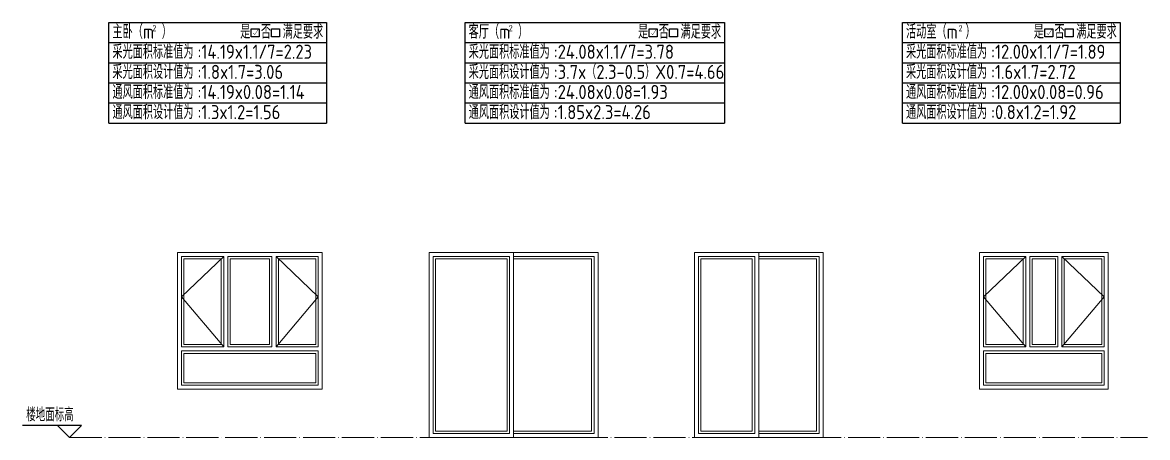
# Model space of a CAD drawing. Extents: x -518115 to 1124316, y -209821 to 1628073.
# Drawn here: x 827040 to 841028, y -190060 to -184903 of the extents above; entities that cross this region are included whole.
import ezdxf

# ---------------------------------------------------------------- set-up
doc = ezdxf.new("R2010")
doc.units = 0
doc.header["$LTSCALE"] = 1000
doc.header["$MEASUREMENT"] = 0
doc.linetypes.add('DOTE', pattern=[2.42, 2, -0.2, 0.02, -0.2])
doc.layers.add('AD-INDX', color=43, linetype='Continuous')
doc.layers.add('DIM_ELEV', color=3, linetype='Continuous')
for name, color, linetype, lineweight in [('DOTE', 19, 'DOTE', 9), ('WINDOW', 144, 'Continuous', 15), ('立面-普通轮廓', 7, 'Continuous', 18), ('立面-窗开启线', 250, 'Continuous', 13)]:
    doc.layers.add(name, color=color, linetype=linetype, lineweight=lineweight)
doc.layers.add('不打印-标记', color=10, linetype='Continuous', lineweight=9, plot=False)
doc.styles.add('_TCH_DIM', font='SIMPLEX.shx', dxfattribs={"width": 0.7, "bigfont": 'GBCBIG.shx'})
doc.styles.get("Standard").update_dxf_attribs({"font": 'gbenor.shx', "bigfont": 'gbcbig.shx'})

msp = doc.modelspace()

# ---------------------------------------------------------------- linework, layer by layer
for p, q in [((828114.8, -184903.1), (830820.4, -184903.1)), ((828114.8, -186153.1), (828114.8, -184903.1)), ((830820.4, -184903.1), (830820.4, -186153.1)), ((832544.8, -184903.1), (835767.9, -184903.1)), ((832544.8, -186153.1), (832544.8, -184903.1)), ((835767.9, -184903.1), (835767.9, -186153.1)), ((837982.3, -184903.1), (840687.9, -184903.1)), ((837982.3, -186153.1), (837982.3, -184903.1)), ((840687.9, -184903.1), (840687.9, -186153.1)), ((828114.8, -185153.1), (830820.4, -185153.1)), ((828114.8, -185153.1), (830820.4, -185153.1)), ((832544.8, -185153.1), (835767.9, -185153.1)), ((832544.8, -185153.1), (835767.9, -185153.1)), ((837982.3, -185153.1), (840687.9, -185153.1)), ((837982.3, -185153.1), (840687.9, -185153.1)), ((828114.8, -185403.1), (830820.4, -185403.1)), ((832544.8, -185403.1), (835767.9, -185403.1)), ((837982.3, -185403.1), (840687.9, -185403.1)), ((828114.8, -185653.1), (830820.4, -185653.1)), ((832544.8, -185653.1), (835767.9, -185653.1)), ((837982.3, -185653.1), (840687.9, -185653.1)), ((828114.8, -185903.1), (830820.4, -185903.1)), ((832544.8, -185903.1), (835767.9, -185903.1)), ((837982.3, -185903.1), (840687.9, -185903.1)), ((828114.8, -186153.1), (830820.4, -186153.1)), ((832544.8, -186153.1), (835767.9, -186153.1)), ((837982.3, -186153.1), (840687.9, -186153.1))]:
    msp.add_line(p, q)
for points in [[(829882.6, -184979.7), (829982.6, -184979.7), (829982.6, -185079.7), (829882.6, -185079.7)], [(830136.6, -184979.7), (830236.6, -184979.7), (830236.6, -185079.7), (830136.6, -185079.7)], [(834830.1, -184979.7), (834930.1, -184979.7), (834930.1, -185079.7), (834830.1, -185079.7)], [(835084.1, -184979.7), (835184.1, -184979.7), (835184.1, -185079.7), (835084.1, -185079.7)], [(839750.1, -184979.7), (839850.1, -184979.7), (839850.1, -185079.7), (839750.1, -185079.7)], [(840004.1, -184979.7), (840104.1, -184979.7), (840104.1, -185079.7), (840004.1, -185079.7)]]:
    msp.add_lwpolyline(points, close=True)
at = {"color": 6, "const_width": 5}
for points in [[(829908.6, -185034.2), (829926.6, -185054.7), (829969.6, -184992.7)], [(834856.1, -185034.2), (834874.1, -185054.7), (834917.1, -184992.7)], [(839776.1, -185034.2), (839794.1, -185054.7), (839837.1, -184992.7)]]:
    msp.add_lwpolyline(points, dxfattribs=at)
at = {"layer": 'DIM_ELEV'}
for p, q in [((827774.1, -189910.2), (827039.5, -189910.2)), ((827624.1, -190060.2), (827474.1, -189910.2)), ((827624.1, -190060.2), (827774.1, -189910.2))]:
    msp.add_line(p, q, dxfattribs=at)
at = {"layer": 'DOTE', "ltscale": 0.2}
msp.add_line((827624.1, -190060.2), (841028, -190060.2), dxfattribs=at)
at = {"layer": 'WINDOW'}
for p, q in [((833146.1, -187760.2), (833146.1, -190060.2)), ((836194, -187760.2), (836194, -190060.2))]:
    msp.add_line(p, q, dxfattribs=at)
for points in [[(829016.6, -187810.2), (829541.6, -187810.2), (829541.6, -188935.2), (829016.6, -188935.2)], [(829591.6, -187810.2), (830141.6, -187810.2), (830141.6, -188935.2), (829591.6, -188935.2)], [(830716.6, -187810.2), (830191.6, -187810.2), (830191.6, -188935.2), (830716.6, -188935.2)], [(832146.1, -187810.2), (833096.1, -187810.2), (833096.1, -190010.2), (832146.1, -190010.2)], [(834146.1, -187810.2), (833146.1, -187810.2), (833146.1, -190010.2), (834146.1, -190010.2)], [(835444, -187810.2), (836144, -187810.2), (836144, -190010.2), (835444, -190010.2)], [(836944, -187810.2), (836194, -187810.2), (836194, -190010.2), (836944, -190010.2)], [(838988.6, -187810.2), (839513.6, -187810.2), (839513.6, -188935.2), (838988.6, -188935.2)], [(839913.6, -187810.2), (839563.6, -187810.2), (839563.6, -188935.2), (839913.6, -188935.2)], [(840488.6, -187810.2), (839963.6, -187810.2), (839963.6, -188935.2), (840488.6, -188935.2)], [(829016.6, -188985.2), (830716.6, -188985.2), (830716.6, -189410.2), (829016.6, -189410.2)], [(838988.6, -188985.2), (840488.6, -188985.2), (840488.6, -189410.2), (838988.6, -189410.2)]]:
    msp.add_lwpolyline(points, close=True, dxfattribs=at)
at = {"layer": 'WINDOW', "color": 250}
for points in [[(829046.6, -187840.2), (829511.6, -187840.2), (829511.6, -188905.2), (829046.6, -188905.2)], [(829621.6, -187840.2), (830111.6, -187840.2), (830111.6, -188905.2), (829621.6, -188905.2)], [(830686.6, -187840.2), (830221.6, -187840.2), (830221.6, -188905.2), (830686.6, -188905.2)], [(832176.1, -187840.2), (833066.1, -187840.2), (833066.1, -189980.2), (832176.1, -189980.2)], [(835474, -187840.2), (836114, -187840.2), (836114, -189980.2), (835474, -189980.2)], [(839018.6, -187840.2), (839483.6, -187840.2), (839483.6, -188905.2), (839018.6, -188905.2)], [(839883.6, -187840.2), (839593.6, -187840.2), (839593.6, -188905.2), (839883.6, -188905.2)], [(840458.6, -187840.2), (839993.6, -187840.2), (839993.6, -188905.2), (840458.6, -188905.2)], [(829046.6, -189015.2), (830686.6, -189015.2), (830686.6, -189380.2), (829046.6, -189380.2)], [(839018.6, -189015.2), (840458.6, -189015.2), (840458.6, -189380.2), (839018.6, -189380.2)]]:
    msp.add_lwpolyline(points, close=True, dxfattribs=at)
for points in [[(833146.1, -189980.2), (834116.1, -189980.2), (834116.1, -187840.2), (833146.1, -187840.2)], [(836194, -189980.2), (836914, -189980.2), (836914, -187840.2), (836194, -187840.2)]]:
    msp.add_lwpolyline(points, dxfattribs=at)
at = {"layer": '立面-普通轮廓'}
for points in [[(828966.6, -187760.2), (830766.6, -187760.2), (830766.6, -189460.2), (828966.6, -189460.2)], [(832096.1, -187760.2), (834196.1, -187760.2), (834196.1, -190060.2), (832096.1, -190060.2)], [(835394, -187760.2), (836994, -187760.2), (836994, -190060.2), (835394, -190060.2)], [(838938.6, -187760.2), (840538.6, -187760.2), (840538.6, -189460.2), (838938.6, -189460.2)]]:
    msp.add_lwpolyline(points, close=True, dxfattribs=at)
at = {"layer": '立面-窗开启线', "color": 4, "ltscale": 0.5}
for points in [[(829541.6, -187810.2), (829016.6, -188310.2), (829541.6, -188935.2)], [(830191.6, -187810.2), (830716.6, -188310.2), (830191.6, -188935.2)], [(839513.6, -187810.2), (838988.6, -188310.2), (839513.6, -188935.2)], [(839963.6, -187810.2), (840488.6, -188310.2), (839963.6, -188935.2)]]:
    msp.add_lwpolyline(points, dxfattribs=at)

# ---------------------------------------------------------------- texts
at = {"color": 91, "true_color": 0x7df289}
for s, p in [('是', (829746.4, -185104.3)), ('否', (830003.4, -185104.3)), ('满足要求', (830274.4, -185104.3)), ('是', (834693.9, -185104.3)), ('否', (834950.9, -185104.3)), ('满足要求', (835221.9, -185104.3)), ('是', (839613.9, -185104.3)), ('否', (839870.9, -185104.3)), ('满足要求', (840141.9, -185104.3))]:
    msp.add_text(s, height=175, dxfattribs=at).set_placement(p)
at = {"layer": 'AD-INDX', "color": 1}
for p in [(828654.4, -185012), (833084.4, -185012), (838678.4, -185012)]:
    msp.add_text('2', height=75.6, dxfattribs=at).set_placement(p)
at = {"layer": 'DIM_ELEV', "color": 7, "style": '_TCH_DIM', "width": 0.7}
msp.add_text('楼地面标高', height=168.79, dxfattribs=at).set_placement((827085.5, -189860.1))
at = {"layer": '不打印-标记', "color": 1}
for s, p in [('主卧（m ）', (828157.9, -185104.3)), ('客厅（m ）', (832587.9, -185104.3)), ('活动室（m ）', (838025.4, -185104.3)), ('采光面积标准值为', (828157.9, -185354.3)), (':14.19x1.1/7=2.23', (829215.6, -185354.3)), ('采光面积标准值为', (832587.9, -185354.3)), (':24.08x1.1/7=3.78', (833645.6, -185354.3)), ('采光面积标准值为', (838025.4, -185354.3)), (':12.00x1.1/7=1.89', (839083.1, -185354.3)), ('通风面积标准值为', (828157.9, -185854.3)), (':14.19x0.08=1.14', (829215.6, -185854.3)), ('通风面积标准值为', (832587.9, -185854.3)), (':24.08x0.08=1.93', (833645.6, -185854.3)), ('通风面积标准值为', (838025.4, -185854.3)), (':12.00x0.08=0.96', (839083.1, -185854.3))]:
    msp.add_text(s, height=175, dxfattribs=at).set_placement(p)
at = {"layer": '不打印-标记', "color": 2}
for s, p in [('采光面积设计值为', (828157.9, -185604.3)), (':1.8x1.7=3.06', (829215.6, -185604.3)), ('采光面积设计值为', (832587.9, -185604.3)), (':3.7x（2.3-0.5）X0.7=4.66', (833645.6, -185604.3)), ('采光面积设计值为', (838025.4, -185604.3)), (':1.6x1.7=2.72', (839083.1, -185604.3)), ('通风面积设计值为', (828157.9, -186104.3)), (':1.3x1.2=1.56', (829215.6, -186104.3)), ('通风面积设计值为', (832587.9, -186104.3)), (':1.85x2.3=4.26', (833645.6, -186104.3)), ('通风面积设计值为', (838025.4, -186104.3)), (':0.8x1.2=1.92', (839083.1, -186104.3))]:
    msp.add_text(s, height=175, dxfattribs=at).set_placement(p)

doc.saveas('drawing.dxf')
